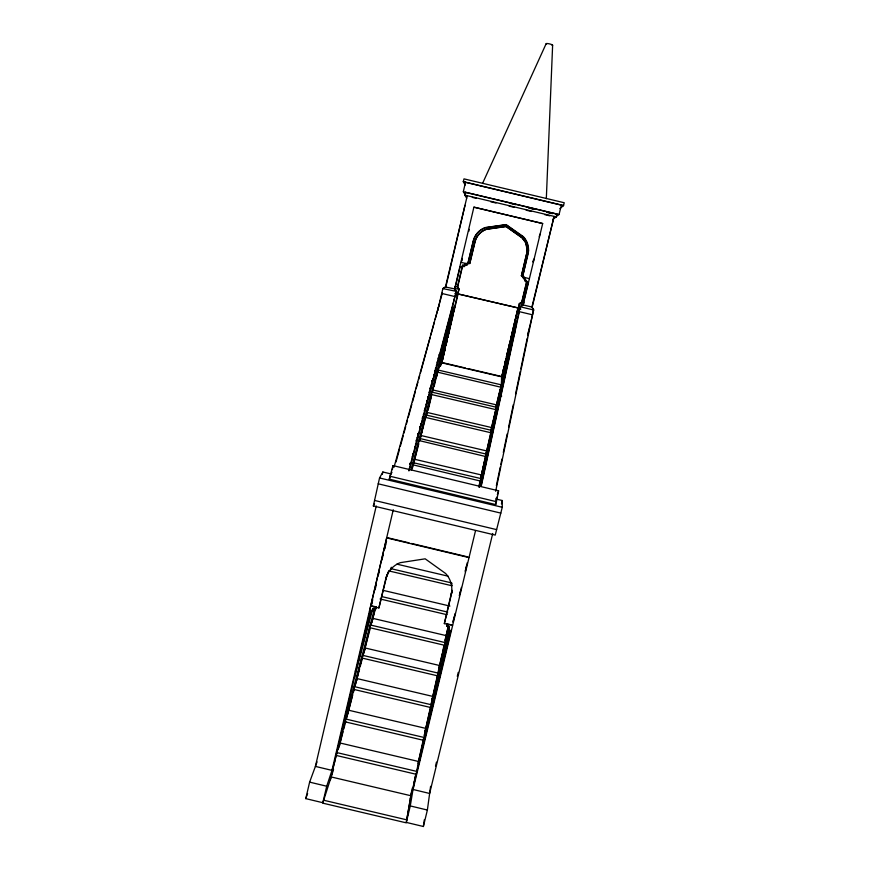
<?xml version="1.0" encoding="UTF-8"?>
<svg xmlns="http://www.w3.org/2000/svg" width="870" height="870" viewBox="0 0 870 870"><rect width="100%" height="100%" fill="white"/><g stroke="black" fill="none" stroke-linecap="round" stroke-linejoin="round"><path stroke-width="1.3" d="M390.739 473.878L382.876 471.997L379.548 477.967L373.35 505.948L495.237 535.083L502.262 507.286L502.273 500.522L495.715 498.956M526.72 247.189L526.85 253.083L521.413 275.877L526.47 254.268C528.851 252.191 523.512 235.944 526.622 245.96M528.384 250.408L527.155 243.002L523.968 237.619L506.068 224.786L485.482 227.722C479.5 229.756 474.781 235.009 473.367 241.153L467.766 263.991L473.182 241.055C474.607 234.867 479.348 229.582 485.373 227.538L506.09 224.59L523.251 236.564C527.709 241.099 529.558 247.961 528.036 254.127L522.522 277.041L528.547 250.364M526.415 281.956L526.491 282.435M437.121 372.066L501.142 387.28L501.762 376.525L467.929 368.586M496.553 497.248L495.726 504.578L389.26 479.142L392.99 465.591L498.586 490.81L496.433 501.685L389.934 476.238L391.968 472.269M495.726 504.578L495.824 501.218M433.021 389.76L431.248 394.48L496.215 409.716L496.879 404.735M546.327 198.632L552.624 45.251A3.328 0.555 13.4 0 0 549.155 43.815L548.361 43.663A3.328 0.555 13.4 0 0 546.577 44.066M496.139 409.694L491.354 429.715M420.514 437.599L425.147 417.317L491.148 432.803L491.909 427.355M491.071 432.781L486.232 453.031M525.132 280.945L524.447 279.357L525.001 279.988M449.105 629.891C449.997 626.933 445.027 626.585 447.126 623.899M480.914 477.391L486.798 450.638M479 487.287L481.523 474.618L480.555 481.088L412.695 464.776M505.905 226.396L522.098 237.684L524.914 241.512L521.978 237.804L505.905 226.396L486.352 229.18C480.675 231.105 476.194 236.085 474.857 241.925L469.746 263.567L467.157 262.957M415.262 776.007L410.281 805.935L406.301 822.4L423.375 826.5L427.377 810.035L430.606 786.328M452.574 625.204L444.342 623.616L451.911 590.958M444.342 623.616L451.182 595.2C453.042 587.641 451.008 579.192 445.636 573.504L425.18 558.823L400.32 562.662C392.968 565.315 387.335 571.938 385.595 579.518L378.896 607.956L370.718 605.998M423.375 826.5L424.31 819.768M449.388 627.335L449.029 630.337L451.204 630.859M448.996 628.531L449.203 626.454M449.094 628.977L449.366 627.118M446.995 626.291L446.865 624.312L446.788 626.215M445.222 640.592L445.679 637.558M447.397 626.476L447.278 624.442M369.717 627.672L444.526 645.268L446.299 634.937M392.381 469.593L392.99 465.591M451.182 595.2L451.595 592.492M451.497 593.666L451.987 590.317M451.584 585.858L451.987 583.215M437.708 675.859L437.827 675.076L432.194 699.132M356.569 680.373L361.735 657.981L437.806 675.881L439.741 664.767M418.242 434.217L418.329 433.651L417.991 435M353.764 688.507L353.481 689.334L430.857 707.549L432.966 695.608M420.775 424.397L420.688 424.973L420.971 423.897M430.759 707.527L430.9 706.668L425.158 731.148M431.433 703.939L432.325 698.305M423.385 414.783L423.505 414.055M424.288 410.303L424.288 410.694M425.985 404.517L426.082 403.952M344.922 721.785L423.657 740.337L424.092 737.706M424.517 735.085L425.31 730.245M423.657 740.337L425.963 727.505M427.964 397.296L427.866 397.894L428.138 396.851M430.302 388.466L430.204 389.075L430.606 387.291M430.465 387.509L430.139 388.933M336.07 755.399L416.208 774.289L418.709 760.521M432.781 379.331L432.912 378.58M434.902 371.109L434.804 371.729L435.065 370.718M437.262 362.029L437.458 361.431M407.084 817.724L411.543 791.667M333.558 769.482L322.748 803.14L406.214 822.824L412.326 788.057M525.023 281.021L526.796 281.695M526.372 282.511L528.144 283.12M370.99 611.98L371.229 610.827M496.378 485.634L500.272 467.059M500.826 464.406L501.936 459.099M503.317 452.454L507.21 433.88M508.602 427.246L513.322 404.68M515.54 394.066L520.26 371.501M520.815 368.847L527.198 338.321M527.753 335.668L529.145 329.034M495.672 491.256L532.538 314.81L533.386 309.437L531.918 307.034L554.081 216.467L532.125 307.393L533.701 309.992L527.785 334.471M410.118 463.971L410.368 462.818M410.161 464.21L410.412 463.057M412.706 454.597L412.956 453.444M415.653 443.395L415.501 444.363M418.133 434.01L417.948 434.88L418.144 434.184M420.188 426.615L419.644 428.899M422.363 418.655L422.624 417.459M427.801 397.568L427.616 398.427L427.801 397.775M429.747 390.587L429.204 392.827M431.922 381.625L432.107 380.766L431.933 381.386M432.064 381.571L432.314 380.429M434.761 371.305L434.576 372.164L434.75 371.544M436.359 365.824L436.62 364.617M438.937 355.243L439.154 354.264M418.687 760.652L423.625 738.173M424.201 735.531L430.596 706.451M431.172 703.797L437.566 674.718M438.143 672.075L442.21 653.566M442.482 652.348L443.82 646.258M445.157 640.179L448.05 626.976M479.098 485.71L480.251 480.425M480.838 477.793L485.482 456.663M486.058 454.02L496.215 407.812L491.126 428.932M419.09 762.316L448.692 627.324M479.457 487.048L503.262 378.526L520.336 306.327L522.859 304.87L528.221 282.63M434.924 696.696L449.398 630.478M480.947 486.134L516.247 324.564M438.708 681.003L449.692 630.696M481.197 486.406L519.357 311.667L518.248 307.98M466.113 196.283L463.34 191.737L465.461 182.298M330.448 779.759L336.82 752.583L340.344 742.056M339.387 745.786L345.673 719.011L348.946 709.365M348.022 712.976C353.459 690.965 358.679 668.899 365.291 647.247M356.635 680.481L357.048 678.676M373.056 617.711L370.435 625.008L364.421 650.629L364.671 649.912M372.219 620.995L375.133 608.358M411.401 470.104L414.816 458.958M414.12 461.709L419.079 440.557L485.928 456.587M419.025 440.883C422.679 431.64 423.146 421.276 427.137 412.162M426.463 414.772L431.172 394.458M432.379 392.305L437.643 369.924L441.906 362.485L465.33 367.977M442.221 361.17L445.277 347.967M445.886 345.325L447.115 340.039M447.724 337.408L450.475 325.521M370.076 611.077L334.243 763.545L326.707 786.23L322.835 802.716L305.772 798.627L309.622 782.13L317.061 761.881M382.343 474.27L382.876 471.997M376.242 505.992L315.397 766.405L331.981 770.374L393.262 509.776M465.145 185.103L463.329 181.678L463.993 178.872L564.228 202.743L563.553 205.537L559.878 208.615M437.719 310.492L442.863 288.601L445.864 286.785L442.863 288.601L456.522 291.385L454.912 288.949L460.176 266.611M466.712 198.197L464.797 195.119L465.45 192.335L556.898 214.107L556.224 216.88L552.635 219.534M446.169 285.48L465.004 205.331M372.077 601.899L372.686 599.278M378.211 575.777L379.44 570.546M381.897 560.095L383.126 554.875M384.355 549.644L385.584 544.424M371.631 604.465L372.567 600.496M375.057 589.914L376.297 584.618M384.692 548.916L386.552 540.977M368.401 621.615L368.695 620.375M408.987 542.847L386.802 537.54L369.511 611.316C371.022 612.012 376.231 608.587 376.297 606.945L371.751 605.857M416.23 440.938L416.589 439.426M419.742 427.714L419.992 426.626M420.591 424.745L420.862 423.625M430.15 388.716L430.433 387.563M431.02 385.649L431.455 383.811M387.803 573.656L388.727 571.111L386.53 576.93L378.896 607.956M437.11 363.007L437.392 361.833M533.386 309.437L533.701 309.992L520.521 306.838L523 305.218L542.684 223.525L473.9 207.147L454.575 289.177L456.043 291.744L439.132 363.497L411.151 469.615M461.491 261.022L462.111 258.412M461.709 261.033L462.296 258.52M428.171 409.977L430.965 398.09M462.622 264.85L457.381 287.067L458.773 289.482L457.707 294.038L455.217 293.44M434.163 386.247L452.226 309.687L454.597 307.186L440.981 364.878M455.401 296.159L456.522 291.385M454.923 286.48L457.685 286.861L462.666 265.741M436.631 376.917L450.464 318.268L452.237 316.18L449.736 315.582M451.476 316.136L453.64 306.958M440.394 366.335L452.237 316.18M442.493 360.017L445.299 348.109M445.929 345.466L447.18 340.181M447.8 337.527L449.67 329.599M450.29 326.957L453.107 315.049M453.727 312.406L458.098 293.897L454.912 296.572L408.759 470.779M457.685 286.861L459.197 289.166L457.707 294.038M467.647 263.044L467.233 264.774L467.777 263.023M505.883 226.57L486.45 229.343C480.805 231.257 476.358 236.205 475.02 242.012L469.746 263.567M502.077 375.198L503.947 367.281M504.567 364.65L505.818 359.375M506.438 356.733L510.19 340.899M510.81 338.267L517.987 307.926L457.827 293.832M518.031 308.078L501.762 376.873L441.732 362.801L457.696 293.94L517.987 307.926M496.324 407.301L501.055 387.259M481.839 473.302L484.938 460.176M445.57 638.254L448.561 625.628M439.002 668.182L444.429 645.246M418.1 763.349L423.559 740.305M410.346 798.595L416.11 774.267M524.349 279.401L524.708 277.486L524.523 279.444M502.99 371.403L504.263 366.118M504.904 363.475L505.861 359.517M506.492 356.874L510.309 341.018M510.94 338.376L519.346 303.499L521.717 302.129L526.807 281.021M501.435 379.048L515.301 321.411L515.921 324.619L496.237 406.377M501.566 379.287L513.311 330.491L513.681 333.079L501.772 382.561M513.42 333.428L516.258 321.639M496.204 405.67L500.206 389.075M519.183 311.101L520.336 306.327M526.872 281.543L521.848 302.434L519.499 303.956L518.411 308.502L520.891 309.1M533.005 262.055L533.614 259.543M533.256 261.696L533.886 259.086M539.248 236.836L539.889 234.193M414.24 782.402L450.997 630.108M452.911 622.18L454.183 616.895M459.284 595.765L460.241 591.796M465.341 570.666L467.255 562.738M453.237 621.311L455.13 613.491M460.165 592.611L461.426 587.391M465.211 571.742L466.461 566.522M475.498 530.765L413.043 789.481L429.628 793.462L492.724 533.495M435.5 766.122L436.468 762.163M457.294 676.327L458.262 672.369M501.446 503.926L502.273 500.522M555.082 217.467L559.04 214.52L561.389 205.135M468.745 231.431L469.267 229.365M434.587 372.371L435 370.566M435.294 369.413L435.62 368.097M437.925 358.962L438.252 357.657M362.235 645.127L362.562 643.854M368.347 622.289L368.804 620.31M416.241 441.264L416.599 439.85M419.731 427.442L419.992 426.42M420.601 424.93L420.862 423.897M427.638 398.601L428.051 396.774M338.974 743.437L374.546 608.489M340.3 742.186L343.063 731.713M343.748 729.093L345.814 721.241M346.499 718.62L352.698 695.054M353.394 692.433L354.427 688.507M355.112 685.897L359.593 668.878M360.278 666.257L362.344 658.405M363.029 655.784L370.098 628.923M371.686 622.898L375.47 608.511M412.271 468.636L418.807 443.798M419.492 441.177L431.868 394.11M412.184 457.076L412.467 456.01M414.696 447.571L414.99 446.462M417.187 438.186L417.48 437.088M426.855 401.69L427.137 400.646M433.825 375.394L434.097 374.383M358.103 662.026L371.642 610.936M354.416 677.741L372.447 609.598M409.204 470.681L451.867 309.481M372.349 610.055L372.567 609.413M461.752 267.188L462.427 266.187L461.916 267.144M394.012 467.255L442.351 293.049M396.035 461.959L399.613 448.876M400.33 446.266L403.201 435.805M403.919 433.184L405.714 426.648M406.431 424.027L407.508 420.112M408.226 417.491L411.804 404.419M412.521 401.799L415.392 391.337M416.11 388.727L417.904 382.191M418.622 379.57L419.699 375.644M420.417 373.034L430.095 337.723M430.813 335.113L434.391 322.03M435.109 319.421L438.697 306.338M371.088 611.914L371.414 610.729M364.911 635.209L365.248 633.991M358.777 658.122L359.049 657.144M355.341 671.314L355.699 670.041M427.638 397.677L427.888 396.796M429.225 392.413L429.53 391.348M432.064 381.832L432.292 381.017M427.181 400.211L426.757 401.505M425.028 408.4L425.267 407.541M417.948 434.25L418.209 433.314M422.352 418.144L422.613 417.241M419.644 428.562L420.177 426.409M417.176 437.86L417.502 436.707M410.183 464.362L410.455 463.427M412.739 454.76L412.989 453.846M501.457 396.535L501.631 395.937M497.357 494.671L498.586 490.81M336.168 755.421L336.973 753.018M338.18 749.396L339.702 744.84M345.02 721.806L348.315 712.106M354.764 685.897L356.352 681.275M361.735 657.981L361.996 657.231M361.833 658.003L363.986 651.858M370.218 626.574L372.447 620.332M390.391 569.763L391.293 567.251M375.764 609.217L376.395 607.445M375.111 609.13L375.742 607.358M385.595 579.518L386.53 576.93M375.329 609.141L375.971 607.38M305.772 798.627L307.61 793.549M385.997 577.995L388.031 572.514M372.382 610.414L373.502 608.152M370.142 615.09L370.359 614.503M371.697 611.827L373.034 608.641M371.512 603.9L371.773 603.204M464.145 266.416L465.232 265.154L464.167 265.209M412.63 465.145L414.261 461.372M482.556 183.407L546.153 43.696M425.223 417.339L426.583 414.522M466.168 264.73L464.362 266.22M389.26 479.142L390.282 477.13M373.35 505.948L374.513 503.697M437.099 372.262L438.121 370.468M450.073 317.343L451.269 315.951M462.274 266.22L463.786 265.285M556.289 214.575L556.898 214.107M459.197 289.166L455.043 288.601M454.912 288.949L445.462 287.002L467.168 196.142M465.7 264.861L467.201 264.708L465.374 265.067M552.624 45.251L552.439 45.338A3.328 0.555 13.4 0 1 552.048 45.37M460.045 266.894L461.861 267.329M464.819 265.415L465.515 263.447M460.926 262.359L467.984 263.947M466.2 264.73L466.853 264.665M437.643 369.924L501.696 384.942M432.912 389.967L496.868 404.974M431.803 392.109L496.781 407.345M427.007 412.413L491.898 427.627M425.778 414.936L491.713 430.4M420.939 435.5L486.765 450.954M419.59 438.447L486.504 454.151M414.675 459.284L481.491 474.976M413.206 462.677L481.132 478.63M396.872 564.141L448.18 576.201M390.869 568.643L451.356 582.856M388.868 570.916L452.052 585.771M382.985 590.328L449.931 606.075M382.082 596.668L447.713 612.099M380.07 598.973L447.082 614.731M372.828 618.363L446.201 635.622M370.435 625.008L445.157 642.593M365.03 647.965L439.633 665.517M362.464 655.284L438.447 673.162M356.983 678.567L432.836 696.424M354.21 686.593L431.509 704.798M348.652 710.225L425.811 728.397M345.673 719.011L424.321 737.532M340.029 742.991L418.546 761.489M336.82 752.583L416.882 771.44M331.1 776.932L411.01 795.767M323.433 800.182L406.91 819.877M463.329 181.678L563.553 205.537M463.405 181.808L563.445 205.624M463.34 191.737L559.04 214.52M510.462 203.439L515.725 204.689M528.884 207.821L534.147 209.072M547.306 212.204L552.57 213.454M528.775 208.028L534.017 209.278M547.121 212.389L552.363 213.639M464.797 195.119L556.224 216.88M472.366 197.381L476.271 198.316M490.723 201.753L495.987 203.004M509.124 206.136L514.387 207.386M526.209 210.203L531.472 211.453M544.609 214.585L549.818 215.825M473.932 207.18L542.652 223.546M521.304 275.768L523.87 276.377M522.402 276.91L529.373 278.672M462.329 266.34L464.188 266.709M524.305 303.021L521.717 302.129M523.229 304.848L519.346 303.499M455.173 293.679L457.653 294.267M519.357 311.667L532.538 314.81M441.732 293.429L454.912 296.572M379.548 477.967L502.262 507.286M378.189 483.807L500.848 513.115M374.546 500.446L496.629 529.623M411.597 543.467L467.723 556.887M386.65 537.899L468.984 557.583M448.213 624.16L451.486 624.943M410.281 805.935L427.377 810.035M309.622 782.13L326.707 786.23M525.784 280.271L526.328 281.162L524.621 279.411M525.034 279.661L525.632 280.096M524.197 278.628L523.12 278.085M525.763 280.227L525.11 279.661M524.588 279.053L525.045 279.912M524.556 278.998L524.479 278.911M525.904 280.412L526.263 280.988M465.45 192.335L465.874 193.053M531.918 307.034L522.859 304.87M524.914 241.512L525.317 242.665M526.241 281.064L526.47 281.695M514.268 330.72L514.67 333.319M463.96 265.241L464.689 265.165L463.993 265.241"/></g></svg>
